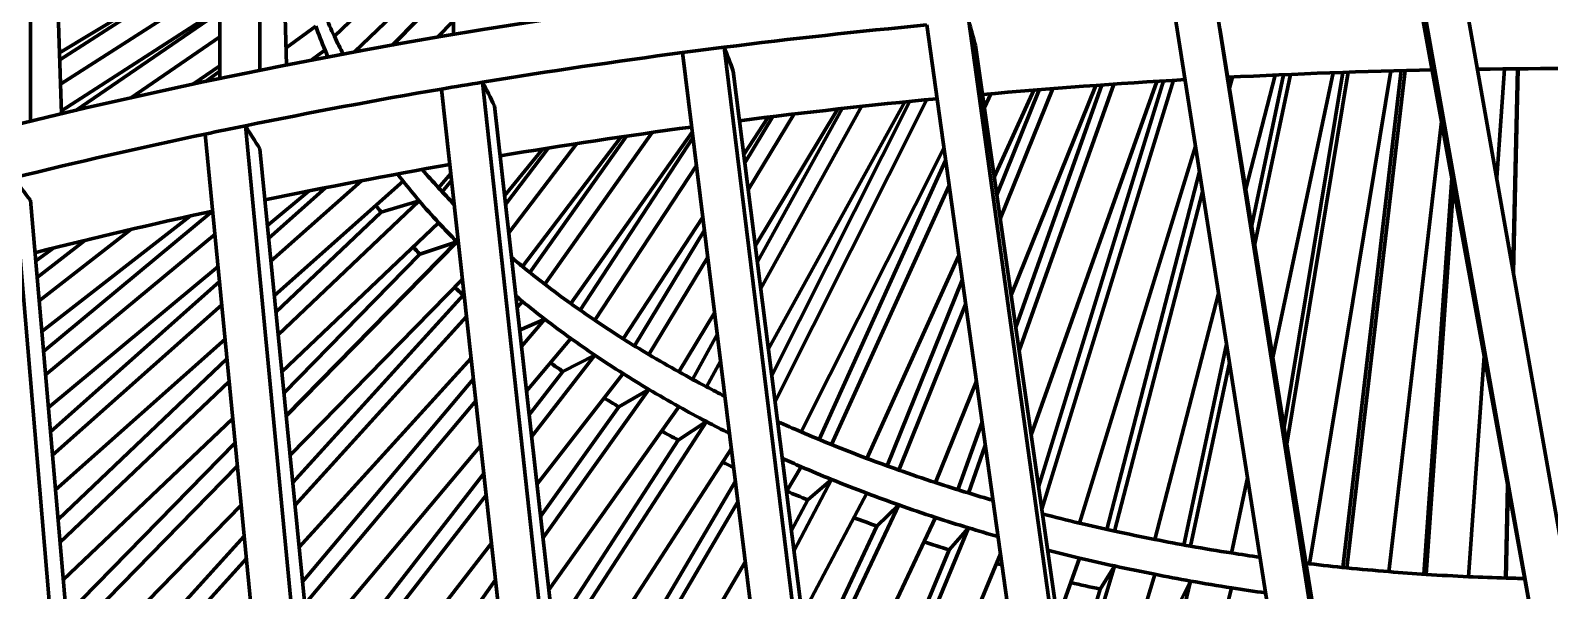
# Model space of a CAD drawing. Header units: inches. Extents: x -0.1 to 57.6, y -5.7 to 33.1.
# Drawn here: x 39.9 to 42.706, y 11.861 to 12.895 of the extents above; entities that cross this region are included whole.
import ezdxf

# ---------------------------------------------------------------- set-up
doc = ezdxf.new("R2010")
doc.units = ezdxf.units.IN
doc.header["$LTSCALE"] = 0.75
doc.header["$MEASUREMENT"] = 0
doc.layers.add('Visible', color=7, linetype='Continuous', lineweight=70)

msp = doc.modelspace()

# ---------------------------------------------------------------- linework, layer by layer
at = {"layer": 'Visible', "extrusion": (0, 0.817547, -0.575862)}
for p, q in [((40.6819, 13.7407), (40.6819, 12.8874)), ((40.6819, 13.7407), (40.6819, 12.8874)), ((40.6819, 13.7407), (40.6819, 12.8874)), ((40.6819, 13.7407), (40.6819, 12.8874)), ((40.6819, 13.7407), (40.6819, 12.8874)), ((40.3242, 13.6738), (40.3242, 12.8213)), ((40.3242, 13.6738), (40.3242, 12.8213)), ((40.3242, 13.6738), (40.3242, 12.8213)), ((40.3242, 13.6738), (40.3242, 12.8213)), ((40.3242, 13.6738), (40.3242, 12.8213)), ((40.2501, 13.6585), (40.2501, 12.8061)), ((40.2501, 13.6585), (40.2501, 12.8061)), ((40.2501, 13.6585), (40.2501, 12.8061)), ((40.2501, 13.6585), (40.2501, 12.8061)), ((40.2501, 13.6585), (40.2501, 12.8061)), ((40.3509, 13.6312), (40.3735, 12.8311)), ((40.3509, 13.6312), (40.3735, 12.8311)), ((40.3509, 13.6312), (40.3735, 12.8311)), ((40.3509, 13.6312), (40.3735, 12.8311)), ((40.3509, 13.6312), (40.3735, 12.8311)), ((39.9005, 13.5787), (39.9005, 12.7274)), ((39.9005, 13.5787), (39.9005, 12.7274)), ((39.9005, 13.5787), (39.9005, 12.7274)), ((39.9005, 13.5787), (39.9005, 12.7274)), ((39.9005, 13.5787), (39.9005, 12.7274)), ((39.9317, 13.5371), (39.9581, 12.7412)), ((39.9317, 13.5371), (39.9581, 12.7412)), ((39.9317, 13.5371), (39.9581, 12.7412)), ((39.9317, 13.5371), (39.9581, 12.7412)), ((39.9317, 13.5371), (39.9581, 12.7412)), ((40.6819, 13.0962), (40.4618, 12.8844)), ((39.9544, 12.8539), (40.2501, 13.0327)), ((39.9548, 12.841), (40.2501, 13.031)), ((40.6819, 13.0316), (40.4984, 12.855)), ((39.9563, 12.7958), (40.2501, 12.9848)), ((40.6819, 12.9827), (40.5691, 12.8678)), ((39.9579, 12.7469), (40.2501, 12.9349)), ((42.4515, 10.1366), (42.0115, 12.94)), ((42.5228, 10.1776), (42.0899, 12.9442)), ((42.4702, 12.958), (42.9215, 10.4072)), ((42.5489, 12.9594), (42.9928, 10.4483)), ((39.9842, 12.7473), (40.2501, 12.9294)), ((40.6819, 12.9129), (40.6519, 12.8823)), ((41.6335, 12.9125), (42.0502, 9.9055)), ((42.4726, 12.9127), (42.6756, 11.7968)), ((40.0855, 12.7705), (40.2501, 12.8833)), ((40.3726, 12.8632), (40.4273, 12.9031)), ((41.5557, 12.9054), (41.9794, 9.8647)), ((42.5347, 10.1845), (42.0973, 12.8991)), ((40.4185, 12.8399), (40.4445, 12.8589)), ((41.508, 9.5933), (41.1046, 12.8544)), ((41.5781, 9.6336), (41.1814, 12.8642)), ((41.6458, 12.8677), (42.0676, 9.9155)), ((40.1997, 12.7955), (40.2501, 12.83)), ((42.6225, 12.8243), (42.6083, 12.6232)), ((42.6465, 12.8245), (42.6379, 12.4559)), ((42.6479, 12.8245), (42.6391, 12.4488)), ((40.2234, 12.8005), (40.2501, 12.82)), ((40.7355, 12.7998), (41.109, 9.3635)), ((41.6005, 9.6465), (41.1986, 12.82)), ((41.8682, 12.7938), (41.7117, 12.4065)), ((41.8793, 12.7946), (41.7202, 12.3471)), ((41.9012, 12.7962), (41.7263, 12.3042)), ((41.9805, 12.8013), (41.7485, 12.1487)), ((41.9928, 12.8021), (41.7623, 12.0521)), ((42.0117, 12.8032), (41.7682, 12.011)), ((42.1204, 12.8092), (42.1151, 12.7888)), ((42.1994, 12.8129), (42.145, 12.6031)), ((42.2148, 12.8136), (42.1559, 12.5355)), ((42.2277, 12.8142), (42.1614, 12.5013)), ((42.3066, 12.8172), (42.1952, 12.2914)), ((42.3239, 12.8178), (42.216, 12.1624)), ((42.3338, 12.8181), (42.2209, 12.132)), ((42.4127, 12.8205), (42.2629, 11.9104)), ((42.432, 12.821), (42.3243, 11.9036)), ((42.4391, 12.8212), (42.3313, 11.9029)), ((40.6599, 12.7871), (41.04, 9.3237)), ((41.5562, 12.7675), (41.2758, 12.21)), ((41.6739, 12.7784), (41.6622, 12.7527)), ((41.7536, 12.7851), (41.6806, 12.6241)), ((41.7636, 12.7859), (41.6852, 12.5919)), ((41.7887, 12.7879), (41.6915, 12.5474)), ((40.7575, 12.7562), (41.136, 9.379)), ((41.3108, 12.741), (41.2263, 12.6011)), ((41.3915, 12.7503), (41.2393, 12.4984)), ((41.3999, 12.7512), (41.2432, 12.4678)), ((41.4353, 12.7551), (41.2494, 12.4189)), ((41.5156, 12.7635), (41.2635, 12.3076)), ((41.5244, 12.7644), (41.2698, 12.2581)), ((40.6367, 9.183), (40.2975, 12.7193)), ((41.2631, 12.7352), (41.2181, 12.6664)), ((41.2716, 12.7363), (41.22, 12.6508)), ((42.5065, 12.7263), (42.409, 11.8958)), ((40.5671, 9.1619), (40.2234, 12.704)), ((40.9094, 12.6863), (40.7838, 12.5213)), ((40.9916, 12.6987), (40.8093, 12.4591)), ((41.0011, 12.7001), (40.8229, 12.4482)), ((41.0485, 12.7069), (40.8502, 12.4267)), ((41.1227, 12.7077), (40.8985, 12.3909)), ((41.1241, 12.6967), (40.9157, 12.3787)), ((42.0521, 12.6815), (41.8381, 11.9854)), ((40.6733, 9.145), (40.3242, 12.6767)), ((40.8468, 12.6765), (40.7762, 12.5898)), ((40.8575, 12.6782), (40.778, 12.5737)), ((41.5874, 12.678), (41.3238, 12.154)), ((41.5906, 12.6549), (41.3571, 12.1399)), ((40.6771, 12.6309), (40.6542, 12.6046)), ((41.1303, 12.6461), (40.9429, 12.36)), ((42.0594, 12.6345), (41.8881, 11.9739)), ((39.8692, 12.6232), (40.1709, 9.0348)), ((40.3382, 12.5349), (40.4155, 12.599)), ((40.3405, 12.5119), (40.4452, 12.6049)), ((40.3447, 12.4694), (40.5118, 12.6178)), ((40.351, 12.4057), (40.5888, 12.6169)), ((40.6784, 12.6182), (40.6612, 12.5971)), ((41.597, 12.6089), (41.3801, 12.1304)), ((42.5254, 12.6229), (42.4738, 11.8911)), ((42.5284, 12.6061), (42.4781, 11.8908)), ((39.9005, 12.5816), (40.2105, 8.999)), ((40.3582, 12.333), (40.6185, 12.5806)), ((40.5483, 12.56), (40.6185, 12.5806)), ((42.0653, 12.597), (41.9028, 11.9707)), ((39.9214, 12.3391), (40.1962, 12.5528)), ((39.9246, 12.3023), (40.237, 12.5617)), ((40.354, 12.3752), (40.5483, 12.56)), ((41.1422, 12.5506), (40.9949, 12.326)), ((39.9165, 12.3959), (40.0861, 12.5278)), ((39.9283, 12.2593), (40.2414, 12.5192)), ((40.3649, 12.265), (40.6542, 12.5402)), ((41.1451, 12.5267), (41.016, 12.3129)), ((39.9102, 12.4691), (39.9439, 12.4936)), ((39.9128, 12.4392), (40.0007, 12.5075)), ((40.373, 12.1835), (40.6877, 12.5051)), ((40.6199, 12.482), (40.6877, 12.5051)), ((39.9336, 12.1988), (40.2472, 12.4593)), ((40.3688, 12.2254), (40.6199, 12.482)), ((41.1513, 12.4768), (41.0426, 12.2968)), ((41.615, 12.4795), (41.4453, 12.1049)), ((39.9375, 12.154), (40.2499, 12.4314)), ((40.3801, 12.1108), (40.6984, 12.4361)), ((41.6214, 12.434), (41.4828, 12.0911)), ((40.3851, 12.0604), (40.7, 12.4068)), ((40.7, 12.4068), (40.7016, 12.4074)), ((42.0947, 12.4095), (41.9769, 11.9553)), ((39.9412, 12.1111), (40.254, 12.3889)), ((40.7993, 12.3836), (40.8093, 12.3947)), ((41.164, 12.3737), (41.0982, 12.2647)), ((41.6276, 12.3893), (41.504, 12.0835)), ((40.3892, 12.0187), (40.706, 12.3672)), ((40.804, 12.3417), (40.8502, 12.3623)), ((40.8074, 12.3114), (40.8502, 12.3623)), ((39.9467, 12.0467), (40.2602, 12.325)), ((40.8166, 12.2291), (40.8985, 12.3265)), ((41.169, 12.3337), (41.1233, 12.251)), ((39.9515, 11.9922), (40.2637, 12.2892)), ((40.3969, 11.941), (40.7144, 12.2903)), ((40.826, 12.145), (40.9429, 12.2956)), ((40.8838, 12.2656), (40.9429, 12.2956)), ((42.1094, 12.3162), (42.0308, 11.9451)), ((42.5851, 12.2942), (42.5564, 11.8865)), ((40.8215, 12.1853), (40.8838, 12.2656)), ((40.8359, 12.0566), (40.9949, 12.2616)), ((41.1751, 12.2845), (41.149, 12.2373)), ((42.1148, 12.2816), (42.0431, 11.9429)), ((39.9551, 11.9495), (40.2678, 12.247)), ((40.4032, 11.8771), (40.7186, 12.2521)), ((41.6474, 12.2474), (41.5718, 12.0604)), ((40.4073, 11.8358), (40.7231, 12.2112)), ((40.847, 11.9577), (41.0426, 12.2324)), ((40.9869, 12.2003), (41.0426, 12.2324)), ((39.9611, 11.8808), (40.2744, 12.1788)), ((40.8425, 11.9975), (40.9869, 12.2003)), ((40.8577, 11.8624), (41.0982, 12.2003)), ((40.8709, 11.7447), (41.149, 12.1729)), ((41.0969, 12.1389), (41.149, 12.1729)), ((41.6579, 12.1719), (41.6135, 12.047)), ((39.9668, 11.8147), (40.2788, 12.1335)), ((40.4156, 11.7524), (40.7322, 12.1288)), ((40.8665, 11.7841), (41.0969, 12.1389)), ((40.8824, 11.6416), (41.1951, 12.123)), ((41.6639, 12.1287), (41.6327, 12.0411)), ((39.9705, 11.7723), (40.2829, 12.0915)), ((40.4235, 11.6722), (40.7378, 12.0774)), ((41.2969, 12.0438), (41.3238, 12.0896)), ((41.3107, 11.9348), (41.3801, 12.066)), ((41.3359, 12.0285), (41.3801, 12.066)), ((42.1481, 12.0693), (42.1187, 11.9303)), ((40.4275, 11.6312), (40.7422, 12.037)), ((40.8939, 11.5389), (41.2025, 12.0631)), ((41.3259, 11.8149), (41.4453, 12.0406)), ((42.6285, 12.0558), (42.6245, 11.8841)), ((42.6298, 12.049), (42.6259, 11.884)), ((39.9768, 11.6988), (40.2899, 12.0187)), ((40.8983, 11.5001), (41.2072, 12.0249)), ((41.306, 11.9721), (41.3359, 12.0285)), ((41.3433, 11.6775), (41.504, 12.0191)), ((41.4639, 11.9801), (41.504, 12.0191)), ((41.3387, 11.7139), (41.4639, 11.9801)), ((41.36, 11.5458), (41.5718, 11.996)), ((39.9838, 11.6188), (40.2955, 11.9617)), ((41.3822, 11.37), (41.6327, 11.9767)), ((41.597, 11.9363), (41.6327, 11.9767)), ((40.4364, 11.5415), (40.752, 11.9484)), ((41.3777, 11.4054), (41.597, 11.9363)), ((41.4007, 11.2243), (41.6917, 11.9291)), ((39.9874, 11.5766), (40.2995, 11.92)), ((40.9109, 11.3879), (41.2208, 11.9146)), ((41.7974, 11.8067), (41.8381, 11.9211)), ((41.8217, 11.6362), (41.9028, 11.9063)), ((41.8761, 11.8636), (41.9028, 11.9063)), ((40.4463, 11.4409), (40.7594, 11.8807)), ((41.8471, 11.4587), (41.9769, 11.8909)), ((41.8814, 11.2184), (42.0431, 11.8786)), ((42.0211, 11.835), (42.0431, 11.8786)), ((41.8173, 11.6675), (41.8761, 11.8636)), ((41.9104, 11.0154), (42.1187, 11.8659))]:
    msp.add_line(p, q, dxfattribs=at)
at = {"layer": 'Visible', "extrusion": (-2.9383e-16, 4.85723e-16, -1)}
msp.add_ellipse((42.7394, 9.8082), major_axis=(7.2394, 0), ratio=0.575862, start_param=3.403392, end_param=5.497787, dxfattribs=at)
at = {"layer": 'Visible'}
for centre, major_axis, start_param, end_param in [((42.7394, 8.8432), (7.3181, 0), 0.144211, 2.879793), ((42.7394, 8.7466), (-7.3181, 0), -1.408337, -1.356265), ((42.7394, 8.7466), (7.3181, 0), 1.796088, 1.84816), ((42.7394, 8.7466), (-7.3181, 0), -1.356265, -1.345505), ((42.7394, 8.7466), (7.0819, 0), 1.606147, 1.659523), ((42.7394, 8.7466), (7.0819, 0), 1.541607, 1.594312), ((42.7394, 8.7466), (-7.3181, 0), -1.293433, -1.282673), ((42.7394, 8.7466), (7.0819, 0), 1.67074, 1.723987), ((42.7394, 8.7466), (-7.3181, 0), -1.282673, -1.230601), ((42.7394, 8.7466), (-7.0819, 0), -1.405582, -1.353151), ((42.7394, 8.7466), (-7.3181, 0), -1.230601, -1.219841), ((42.7394, 8.7466), (-7.0819, 0), -1.340319, -1.288683), ((42.7394, 8.7466), (-7.3181, 0), -1.219841, -1.167769), ((42.7394, 8.7466), (7.0819, 0), 1.866561, 1.917413), ((42.7394, 8.7466), (-7.0819, 0), -1.209684, -1.159618)]:
    msp.add_ellipse(centre, major_axis=major_axis, ratio=0.575862, start_param=start_param, end_param=end_param, dxfattribs=at)
at = {"layer": 'Visible', "extrusion": (-3.51944e-16, 4.16334e-16, -1)}
for centre, major_axis, start_param, end_param in [((42.7394, 13.2419), (2.3606, 0), 2.875528, 2.905003), ((42.7394, 13.1775), (2.3606, 0), 2.687032, 2.716507), ((42.7394, 13.1775), (-2.3606, 0), -0.520405, -0.517392), ((42.7394, 13.2419), (-2.3606, 0), -0.613581, -0.598368), ((42.7394, 13.2419), (-2.3606, 0), -0.643056, -0.613581), ((42.7394, 13.1775), (-2.3606, 0), -0.613581, -0.604331), ((42.7394, 13.2419), (-2.3606, 0), -0.676413, -0.643056), ((42.7394, 13.1775), (2.3606, 0), 2.498537, 2.528011), ((42.7394, 13.1775), (2.3606, 0), 2.46518, 2.498537), ((42.7394, 13.2419), (-2.3606, 0), -0.739245, -0.705888), ((42.7394, 13.1775), (-2.3606, 0), -0.739245, -0.705888), ((42.7394, 13.2419), (2.3606, 0), 2.290637, 2.310041), ((42.7394, 13.2419), (-2.3606, 0), -0.92774, -0.904607), ((42.7394, 13.2419), (2.3606, 0), 2.15102, 2.184377), ((42.7394, 13.1775), (2.3606, 0), 2.213852, 2.232335), ((42.7394, 13.2419), (-2.3606, 0), -1.020047, -0.990572), ((42.7394, 13.1775), (2.3606, 0), 2.15102, 2.184377), ((42.7394, 13.2419), (-2.3606, 0), -1.053404, -1.020047), ((42.7394, 13.1775), (2.3606, 0), 2.121546, 2.15102), ((42.7394, 13.1775), (-2.3606, 0), -1.053404, -1.020047), ((42.7394, 13.2419), (-2.3606, 0), -1.208543, -1.179068), ((42.7394, 13.1775), (-2.3606, 0), -1.108887, -1.082879), ((42.7394, 13.2419), (2.3606, 0), 1.813871, 1.836861), ((42.7394, 13.1775), (-2.3606, 0), -1.208543, -1.179068), ((42.7394, 13.2419), (2.3606, 0), 1.774029, 1.776816), ((42.7394, 13.2419), (-2.3606, 0), -1.430395, -1.397038), ((42.7394, 13.2419), (2.3606, 0), 1.681723, 1.711197), ((42.7394, 13.1775), (2.3606, 0), 1.809364, 1.836861)]:
    msp.add_ellipse(centre, major_axis=major_axis, ratio=0.575862, start_param=start_param, end_param=end_param, dxfattribs=at)
at = {"layer": 'Visible', "extrusion": (-3.27464e-16, 3.46945e-16, -1)}
for centre, major_axis, start_param, end_param in [((42.7394, 13.1775), (2.3606, 0), 2.905003, 2.93836), ((42.7394, 13.1775), (2.3606, 0), 2.716507, 2.727346), ((42.7394, 13.2419), (-2.3606, 0), -0.513593, -0.487917), ((42.7394, 13.2419), (-2.3606, 0), -0.957215, -0.92774), ((42.7394, 13.1775), (-2.3606, 0), -0.957215, -0.92774), ((42.7394, 13.2419), (-2.3606, 0), -1.104461, -1.082879), ((42.7394, 13.2419), (2.3606, 0), 1.962525, 1.994238), ((42.7394, 13.2419), (2.3606, 0), 1.870218, 1.899693), ((42.7394, 13.1775), (-2.3606, 0), -1.179068, -1.151787), ((42.7394, 13.2419), (-2.3606, 0), -1.397038, -1.367563), ((42.7394, 13.1775), (2.3606, 0), 1.870218, 1.899693)]:
    msp.add_ellipse(centre, major_axis=major_axis, ratio=0.575862, start_param=start_param, end_param=end_param, dxfattribs=at)
at = {"layer": 'Visible', "extrusion": (-1.87222e-16, 2.77556e-16, -1)}
for centre, major_axis, start_param, end_param in [((42.7394, 13.2419), (2.3606, 0), 2.850125, 2.875528), ((42.7394, 13.1775), (2.3606, 0), 2.895187, 2.905003), ((42.7394, 13.2419), (-2.3606, 0), -0.487917, -0.459781), ((42.7394, 13.1775), (-2.3606, 0), -0.487917, -0.45456), ((42.7394, 13.1775), (-2.3606, 0), -0.517392, -0.487917), ((42.7394, 13.2419), (-2.3606, 0), -0.705888, -0.676413), ((42.7394, 13.1775), (-2.3606, 0), -0.705888, -0.676413), ((42.7394, 13.2419), (-2.3606, 0), -0.76872, -0.739245), ((42.7394, 13.2419), (2.3606, 0), 2.339516, 2.372873), ((42.7394, 13.1775), (-2.3606, 0), -0.76872, -0.739245), ((42.7394, 13.2419), (2.3606, 0), 2.310041, 2.339516), ((42.7394, 13.1775), (2.3606, 0), 2.339516, 2.372873), ((42.7394, 13.1775), (2.3606, 0), 2.310041, 2.339516), ((42.7394, 13.1775), (-2.3606, 0), -0.85573, -0.831551), ((42.7394, 13.2419), (2.3606, 0), 2.058714, 2.088189), ((42.7394, 13.1775), (2.3606, 0), 2.058714, 2.088189), ((42.7394, 13.2419), (2.3606, 0), 1.899693, 1.93305), ((42.7394, 13.2419), (2.3606, 0), 1.836861, 1.870218), ((42.7394, 13.1775), (2.3606, 0), 1.899693, 1.93305), ((42.7394, 13.1775), (2.3606, 0), 1.836861, 1.870218), ((42.7394, 13.2419), (-2.3606, 0), -1.493227, -1.45987), ((42.7394, 13.2419), (2.3606, 0), 1.618891, 1.648366), ((42.7394, 13.2419), (2.3606, 0), 1.604467, 1.618891)]:
    msp.add_ellipse(centre, major_axis=major_axis, ratio=0.575862, start_param=start_param, end_param=end_param, dxfattribs=at)
at = {"layer": 'Visible', "extrusion": (-3.01704e-16, 3.46945e-16, -1)}
for major_axis, start_param, end_param in [((2.4394, 0), 2.686494, 2.695933), ((2.4394, 0), 2.623662, 2.634496), ((2.4394, 0), 2.56083, 2.57301), ((2.4394, 0), 2.435166, 2.44991), ((-2.4394, 0), -1.020585, -1), ((2.4394, 0), 2.058175, 2.079858), ((-2.4394, 0), -1.128212, -1.123486), ((-2.4394, 0), -1.209081, -1.185251)]:
    msp.add_ellipse((42.7394, 13.1775), major_axis=major_axis, ratio=0.575862, start_param=start_param, end_param=end_param, dxfattribs=at)
at = {"layer": 'Visible', "extrusion": (-3.22796e-16, 2.77556e-16, -1)}
for major_axis, start_param, end_param in [((-2.4394, 0), -0.769258, -0.753289), ((-2.4394, 0), -0.83209, -0.814927), ((-2.4394, 0), -0.887558, -0.876594), ((2.4394, 0), 2.183839, 2.203307)]:
    msp.add_ellipse((42.7394, 13.1775), major_axis=major_axis, ratio=0.575862, start_param=start_param, end_param=end_param, dxfattribs=at)
at = {"layer": 'Visible'}
for points in [[(41.6335, 12.9125), (41.6376, 12.8975), (41.6417, 12.8826), (41.6458, 12.8677)], [(41.1814, 12.8642), (41.1872, 12.8495), (41.1929, 12.8347), (41.1986, 12.82)], [(40.7355, 12.7998), (40.7428, 12.7853), (40.7502, 12.7708), (40.7575, 12.7562)], [(40.2975, 12.7193), (40.3064, 12.7051), (40.3153, 12.6909), (40.3242, 12.6767)], [(39.8692, 12.6232), (39.8796, 12.6093), (39.89, 12.5955), (39.9005, 12.5816)]]:
    msp.add_open_spline(points, degree=3, dxfattribs=at)

doc.saveas('drawing.dxf')
